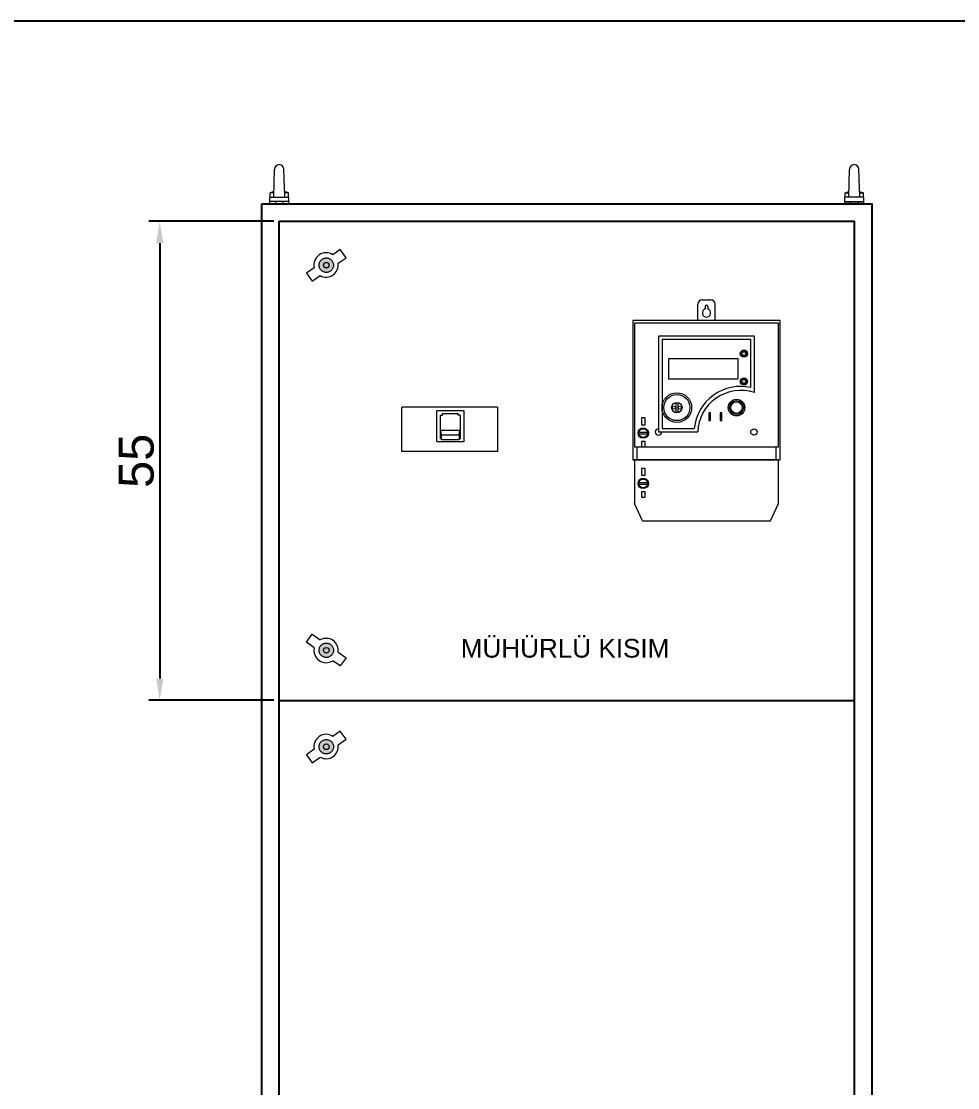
# Model space of a CAD drawing. Header units: millimetres. Extents: x 2046 to 14753, y 2361 to 29276.
# Drawn here: x 10155.4 to 10262.9, y 3095.5 to 3217.9 of the extents above; entities that cross this region are included whole.
import ezdxf

# ---------------------------------------------------------------- set-up
doc = ezdxf.new("R2010")
doc.units = ezdxf.units.MM
doc.linetypes.add('ACAD_ISO02W100', pattern=[15, 12, -3])
doc.layers.add('HAT', color=3, linetype='Continuous')
doc.layers.add('Layer 1', color=7, linetype='Continuous')
doc.styles.get("Standard").update_dxf_attribs({"font": 'arial.ttf'})
doc.dimstyles.new('ISO-25', dxfattribs={"dimtxt": 2.5, "dimasz": 2.5, "dimexe": 1.25, "dimexo": 0.625, "dimtad": 1, "dimtxsty": 'Standard', "dimcen": 2.5, "dimadec": 0, "dimazin": 0, "dimtfac": 1, "dimtmove": 0, "dimatfit": 3, "dimfxl": 1, "dimarcsym": 0})

# ---------------------------------------------------------------- blocks, each defined once
blk = doc.blocks.new('*D248')
at = {"layer": 'Defpoints', "color": 0, "transparency": 16777216}
for p in [(10185, 3194.96), (10171.27, 3139.97), (10185, 3139.97)]:
    blk.add_point(p, dxfattribs=at)
at = {"layer": 'HAT', "color": 0, "lineweight": -2, "transparency": 16777216}
for p, q in [((10184.37, 3194.96), (10170.02, 3194.96)), ((10171.27, 3192.46), (10171.27, 3142.47)), ((10184.37, 3139.97), (10170.02, 3139.97))]:
    blk.add_line(p, q, dxfattribs=at)
at = {"layer": 'HAT', "color": 0, "transparency": 16777216}
for points in [[(10170.86, 3192.46), (10171.69, 3192.46), (10171.27, 3194.96)], [(10170.86, 3142.47), (10171.69, 3142.47), (10171.27, 3139.97)]]:
    blk.add_solid(points, dxfattribs=at)
at = {"layer": 'HAT', "transparency": 16777216, "insert": (10168.61, 3167.46), "char_height": 4, "attachment_point": 5, "rotation": 90, "bg_fill": 3, "box_fill_scale": 1.1, "bg_fill_color": 256, "bg_fill_true_color": 13158600, "bg_fill_transparency": 0}
blk.add_mtext('55', dxfattribs=at)

msp = doc.modelspace()

# ---------------------------------------------------------------- hatches: boundary and pattern name
at = {"layer": 'Layer 1', "linetype": 'ACAD_ISO02W100', "lineweight": 9, "ltscale": 200}
h = msp.add_hatch(color=7, dxfattribs=at)
h.set_gradient(color1=(255, 255, 255), color2=(217, 217, 217), one_color=1, tint=0.85, name='CURVED')
h.paths.add_polyline_path([(10191.222, 3189.924, -1), (10189.561, 3189.924, -1)])
h = msp.add_hatch(color=7, dxfattribs=at)
h.set_gradient(color1=(255, 255, 255), color2=(217, 217, 217), one_color=1, tint=0.85, name='CURVED')
h.paths.add_polyline_path([(10191.222, 3145.715, 1), (10189.561, 3145.715, 1)])
h = msp.add_hatch(color=7, dxfattribs=at)
h.set_gradient(color1=(255, 255, 255), color2=(217, 217, 217), one_color=1, tint=0.85, name='CURVED')
h.paths.add_polyline_path([(10191.222, 3134.637, -1), (10189.561, 3134.637, -1)])

# ---------------------------------------------------------------- linework, layer by layer
at = {"color": 0, "lineweight": 9}
for p, q in [((10184.365, 3197.727), (10184.455, 3200.93)), ((10185.625, 3197.727), (10185.535, 3200.93)), ((10250.365, 3197.727), (10250.455, 3200.93)), ((10251.625, 3197.727), (10251.535, 3200.93)), ((10183.915, 3197.232), (10183.952, 3198.222)), ((10183.934, 3197.727), (10186.057, 3197.727)), ((10184.38, 3198.37), (10183.952, 3198.222)), ((10184.377, 3198.222), (10183.952, 3198.222)), ((10186.038, 3198.222), (10185.61, 3198.37)), ((10186.038, 3198.222), (10185.613, 3198.222)), ((10186.075, 3197.232), (10186.038, 3198.222)), ((10249.915, 3197.232), (10249.952, 3198.222)), ((10252.057, 3197.727), (10249.934, 3197.727)), ((10249.952, 3198.222), (10250.38, 3198.37)), ((10249.952, 3198.222), (10250.377, 3198.222)), ((10251.61, 3198.37), (10252.038, 3198.222)), ((10251.613, 3198.222), (10252.038, 3198.222)), ((10252.075, 3197.232), (10252.038, 3198.222)), ((10186.075, 3197.232), (10183.915, 3197.232)), ((10183.915, 3196.963), (10183.915, 3197.232)), ((10186.075, 3196.963), (10186.075, 3197.232)), ((10249.915, 3197.232), (10252.075, 3197.232)), ((10249.915, 3196.963), (10249.915, 3197.232)), ((10252.075, 3196.963), (10252.075, 3197.232))]:
    msp.add_line(p, q, dxfattribs=at)
for p, q in [((10183.915, 3196.963), (10186.075, 3196.963)), ((10252.075, 3196.963), (10249.915, 3196.963))]:
    msp.add_line(p, q)
at = {"color": 7, "lineweight": 9}
for p, q in [((10192, 3191.716), (10191.145, 3191.12)), ((10192.656, 3190.776), (10192, 3191.716)), ((10191.757, 3190.149), (10192.656, 3190.776)), ((10189.009, 3189.63), (10188.122, 3189.012)), ((10188.122, 3189.012), (10188.778, 3188.071)), ((10188.778, 3188.071), (10189.708, 3188.72)), ((10188.122, 3146.627), (10188.778, 3147.567)), ((10188.778, 3147.567), (10189.708, 3146.919)), ((10189.009, 3146.009), (10188.122, 3146.627)), ((10191.757, 3145.49), (10192.656, 3144.863)), ((10192, 3143.922), (10191.145, 3144.519)), ((10192.656, 3144.863), (10192, 3143.922)), ((10192, 3136.429), (10191.145, 3135.833)), ((10192.656, 3135.489), (10192, 3136.429)), ((10191.757, 3134.862), (10192.656, 3135.489)), ((10189.009, 3134.343), (10188.122, 3133.725)), ((10188.122, 3133.725), (10188.778, 3132.784)), ((10188.778, 3132.784), (10189.708, 3133.433))]:
    msp.add_line(p, q, dxfattribs=at)
at = {"color": 7, "linetype": 'Continuous', "lineweight": 9}
for p, q in [((10233.028, 3183.573), (10233.028, 3185.453)), ((10235.028, 3183.573), (10235.028, 3185.453)), ((10233.868, 3185.18), (10233.868, 3184.895)), ((10234.188, 3185.18), (10234.188, 3184.895)), ((10230.528, 3174.173), (10230.528, 3172.973)), ((10230.728, 3174.173), (10230.728, 3172.973)), ((10226.278, 3170.753), (10227.278, 3170.753)), ((10226.278, 3170.553), (10227.278, 3170.553)), ((10226.278, 3164.973), (10227.278, 3164.973)), ((10226.278, 3164.773), (10227.278, 3164.773)), ((10226.678, 3160.573), (10225.778, 3162.573)), ((10241.378, 3160.573), (10242.278, 3162.573))]:
    msp.add_line(p, q, dxfattribs=at)
at = {"color": 1, "lineweight": 9}
for p, q in [((10199.047, 3168.518), (10199.047, 3173.618)), ((10210.047, 3173.618), (10199.047, 3173.618)), ((10203.064, 3169.734), (10203.064, 3173.141)), ((10203.151, 3173.228), (10206.103, 3173.228)), ((10206.189, 3173.141), (10206.189, 3169.734)), ((10210.047, 3173.618), (10210.047, 3168.518)), ((10203.498, 3170.884), (10203.498, 3172.707)), ((10203.498, 3172.707), (10203.715, 3172.707)), ((10203.715, 3172.707), (10203.715, 3172.88)), ((10203.715, 3172.88), (10205.538, 3172.88)), ((10205.538, 3172.707), (10205.538, 3172.88)), ((10205.755, 3172.707), (10205.538, 3172.707)), ((10205.755, 3172.707), (10205.755, 3170.884)), ((10203.498, 3169.994), (10203.498, 3170.884)), ((10203.626, 3170.431), (10203.524, 3170.945)), ((10203.585, 3170.971), (10205.669, 3170.971)), ((10205.628, 3170.431), (10205.73, 3170.945)), ((10205.755, 3170.884), (10205.755, 3169.994)), ((10206.103, 3169.647), (10203.151, 3169.647)), ((10203.607, 3169.994), (10203.498, 3169.994)), ((10203.607, 3169.951), (10203.607, 3170.385)), ((10203.672, 3170.45), (10205.582, 3170.45)), ((10205.582, 3169.886), (10203.672, 3169.886)), ((10205.647, 3170.385), (10205.647, 3169.951)), ((10205.755, 3169.994), (10205.647, 3169.994)), ((10210.047, 3168.518), (10199.047, 3168.518))]:
    msp.add_line(p, q, dxfattribs=at)
at = {"color": 0, "lineweight": 9}
for points in [[(10184.545, 3197.233), (10184.545, 3196.963), (10185.445, 3196.963), (10185.445, 3197.233)], [(10251.445, 3197.233), (10251.445, 3196.963), (10250.545, 3196.963), (10250.545, 3197.233)]]:
    msp.add_lwpolyline(points, close=True, dxfattribs=at)
at = {"color": 7, "linetype": 'Continuous', "lineweight": 9}
for points in [[(10225.578, 3167.573), (10242.478, 3167.573), (10242.478, 3183.573), (10225.578, 3183.573)], [(10225.778, 3169.073), (10242.278, 3169.073), (10242.278, 3183.273), (10225.778, 3183.273)], [(10229.678, 3176.873), (10237.678, 3176.873), (10237.678, 3179.173), (10229.678, 3179.173)], [(10226.578, 3171.58), (10226.978, 3171.58), (10226.978, 3172.38), (10226.578, 3172.38)], [(10234.318, 3172.073), (10234.478, 3172.073), (10234.478, 3172.973), (10234.318, 3172.973)], [(10235.618, 3172.073), (10235.778, 3172.073), (10235.778, 3172.973), (10235.618, 3172.973)], [(10226.578, 3169.073), (10226.978, 3169.073), (10226.978, 3169.673), (10226.578, 3169.673)], [(10226.028, 3167.573), (10242.028, 3167.573), (10242.028, 3169.023), (10226.028, 3169.023)], [(10226.578, 3165.8), (10226.978, 3165.8), (10226.978, 3166.6), (10226.578, 3166.6)], [(10226.578, 3163.293), (10226.978, 3163.293), (10226.978, 3163.893), (10226.578, 3163.893)]]:
    msp.add_lwpolyline(points, close=True, dxfattribs=at)
for points in [[(10239.528, 3175.295), (10239.528, 3181.773), (10228.528, 3181.773), (10228.528, 3170.773), (10233.028, 3170.773)], [(10239.128, 3175.873), (10239.128, 3181.373), (10228.928, 3181.373), (10228.928, 3171.173), (10232.628, 3171.173)], [(10242.278, 3162.573), (10242.278, 3167.573), (10225.778, 3167.573), (10225.778, 3162.573)], [(10226.678, 3160.573), (10241.378, 3160.573)]]:
    msp.add_lwpolyline(points, dxfattribs=at)
for centre, radius in [((10238.328, 3179.773), 0.42), ((10238.328, 3179.773), 0.31), ((10238.328, 3179.773), 0.21), ((10238.328, 3176.573), 0.42), ((10238.328, 3176.573), 0.31), ((10238.328, 3176.573), 0.21), ((10230.628, 3173.573), 1.7), ((10230.628, 3173.573), 1.5), ((10237.478, 3173.573), 0.95), ((10237.478, 3173.573), 0.8), ((10230.628, 3173.573), 0.6), ((10230.278, 3173.573), 0.18), ((10230.978, 3173.573), 0.18), ((10237.478, 3173.573), 0.66), ((10226.778, 3170.653), 0.6), ((10226.778, 3170.653), 0.5), ((10239.478, 3170.773), 0.37), ((10226.778, 3164.873), 0.6), ((10226.778, 3164.873), 0.5)]:
    msp.add_circle(centre, radius, dxfattribs=at)
at = {"color": 0, "lineweight": 9}
for centre in [(10184.995, 3200.923), (10250.995, 3200.923)]:
    msp.add_arc(centre, 0.54, 0.75772, 179.24228, dxfattribs=at)
at = {"color": 7, "lineweight": 9}
for centre, start, end in [((10190.371, 3189.953), 56.44045, 193.3405), ((10190.371, 3189.953), 241.75572, 8.02524), ((10190.371, 3145.685), 351.97476, 118.24428), ((10190.371, 3145.685), 166.6595, 303.55955), ((10190.371, 3134.666), 56.44045, 193.3405), ((10190.371, 3134.666), 241.75572, 8.02524)]:
    msp.add_arc(centre, 1.4, start, end, dxfattribs=at)
at = {"color": 7, "linetype": 'Continuous', "lineweight": 9}
for centre, radius, start, end in [((10233.528, 3185.453), 0.5, 90, 180), ((10234.528, 3185.453), 0.5, 0, 90), ((10234.028, 3184.443), 0.48, 109.47122, 70.52878), ((10234.028, 3185.18), 0.16, 0, 180), ((10237.957, 3170.647), 5.355, 77.37087, 174.36878), ((10237.963, 3170.612), 4.937, 71.5171, 178.1371), ((10228.528, 3170.773), 0.37, 90, 0)]:
    msp.add_arc(centre, radius, start, end, dxfattribs=at)
at = {"color": 1, "lineweight": 9, "extrusion": (0, 0, -1)}
for centre, major_axis, start_param, end_param in [((10203.151, 3173.141), (-0.0614, 0.0614), 5.4977871, 7.0685835), ((10206.103, 3173.141), (-0.0614, 0.0614), 0.7853982, 2.3561945), ((10203.585, 3170.884), (-0.0614, 0.0614), 5.4977871, 7.0685835), ((10205.669, 3170.884), (-0.0614, 0.0614), 0.7853982, 2.3561945), ((10203.151, 3169.734), (-0.0614, 0.0614), 3.9269908, 5.4977871), ((10203.672, 3170.385), (-0.046, 0.046), 5.4977871, 7.0685835), ((10203.672, 3169.951), (-0.046, 0.046), 3.9269908, 5.4977871), ((10205.582, 3170.385), (-0.046, 0.046), 0.7853982, 2.3561945), ((10205.582, 3169.951), (-0.046, 0.046), 2.3561945, 3.9269908), ((10206.103, 3169.734), (0.0614, 0.0614), 0.7853982, 2.3561945)]:
    msp.add_ellipse(centre, major_axis=major_axis, ratio=1, start_param=start_param, end_param=end_param, dxfattribs=at)
at = {"layer": 'HAT', "color": 1}
msp.add_line((10184.995, 3139.966), (10250.995, 3139.966), dxfattribs=at)
for points in [[(10182.995, 3196.963), (10252.995, 3196.963), (10252.995, 3016.963), (10182.995, 3016.963)], [(10184.995, 3194.963), (10250.995, 3194.963), (10250.995, 3018.963), (10184.995, 3018.963)]]:
    msp.add_lwpolyline(points, close=True, dxfattribs=at)
at = {"layer": 'Layer 1', "color": 7, "lineweight": 9, "ltscale": 200}
msp.add_line((10233.528, 3185.953), (10234.528, 3185.953), dxfattribs=at)
at = {"layer": 'Layer 1', "color": 7, "linetype": 'ACAD_ISO02W100', "lineweight": 9, "ltscale": 200}
for centre in [(10190.391, 3189.924), (10190.391, 3145.715), (10190.391, 3134.637)]:
    msp.add_circle(centre, 0.83, dxfattribs=at)
at = {"layer": 'Layer 1', "color": 7, "linetype": 'ByBlock', "lineweight": 9, "ltscale": 200}
for centre in [(10190.391, 3189.924), (10190.391, 3145.715), (10190.391, 3134.637)]:
    msp.add_circle(centre, 0.322, dxfattribs=at)

# ---------------------------------------------------------------- texts
at = {"lineweight": 9, "insert": (10205.825, 3147.014), "char_height": 2.14286, "width": 43.47967, "attachment_point": 1}
msp.add_mtext('MÜHÜRLÜ KISIM', dxfattribs=at)

# ---------------------------------------------------------------- next in the draw order: dimensions: what is measured, and where the dimension line sits
at = {"layer": 'HAT', "color": 4}
dim = msp.add_linear_dim(base=(10171.273, 3139.966), p1=(10184.995, 3194.963), p2=(10184.995, 3139.966), angle=90, dimstyle='ISO-25', override={"dimtxt": 4, "dimcen": -2.5, "dimclrt": 256, "dimtfill": 1}, dxfattribs=at)
dim.commit()
dim.dimension.update_dxf_attribs({"geometry": '*D248', "text_midpoint": (10168.614, 3167.464)})

# ---------------------------------------------------------------- next in the draw order: linework, layer by layer
msp.add_lwpolyline([(10449.544, 2679.735), (10449.544, 3217.918), (9976.789, 3217.918), (9976.789, 2679.735)])

doc.saveas('drawing.dxf')
